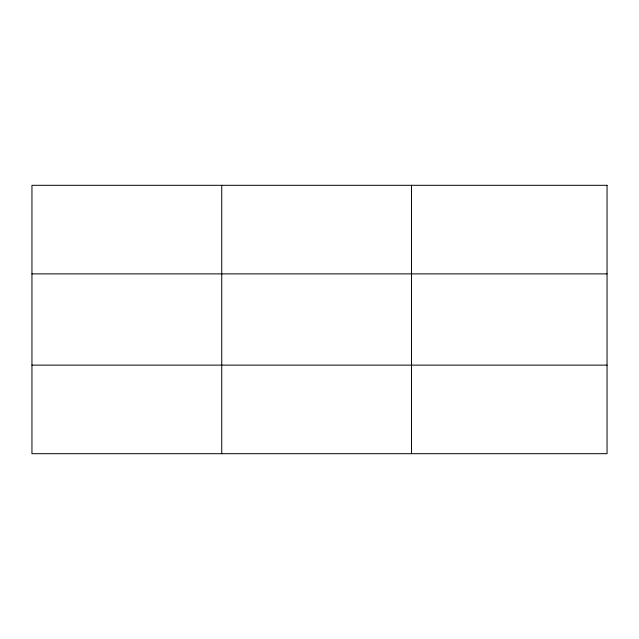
<?xml version="1.0" encoding="UTF-8"?>
<svg xmlns="http://www.w3.org/2000/svg" width="639" height="639" viewBox="0 0 639 639"><rect width="100%" height="100%" fill="white"/><g stroke="black" fill="none" stroke-linecap="round" stroke-linejoin="round"><path stroke-width="0.96" d="M221.733 453.69L221.733 185.31M411.516 453.69L411.516 185.31M31.95 273.875L607.05 273.875M31.95 365.125L607.05 365.125M607.05 185.31L607.05 453.69L31.95 453.69L31.95 185.31L607.05 185.31"/></g></svg>
